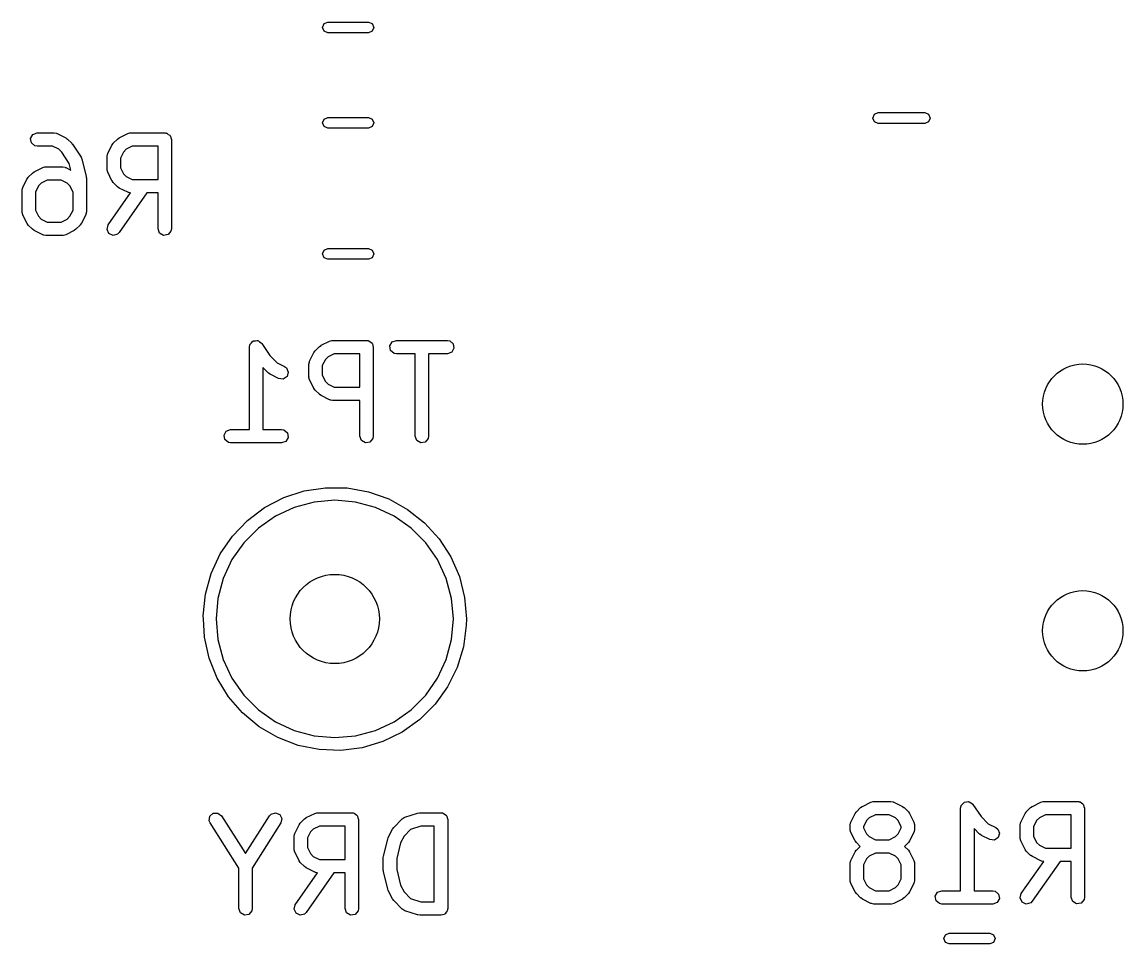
# Model space of a CAD drawing. Extents: x 88 to 116, y -225 to -45.
# Drawn here: x 89.71 to 102.05, y -79.08 to -68.75 of the extents above; entities that cross this region are included whole.
import ezdxf

# ---------------------------------------------------------------- set-up
doc = ezdxf.new("R2010")
doc.units = 0
doc.layers.add('BLACK', color=7, linetype='CONTINUOUS')

msp = doc.modelspace()

# ---------------------------------------------------------------- linework, layer by layer
at = {"layer": 'BLACK', "linetype": 'CONTINUOUS'}
for p, q in [((93.0814, -68.807), (93.099, -68.7646)), ((93.099, -68.8494), (93.0814, -68.807)), ((93.099, -68.7646), (93.1414, -68.747)), ((93.1414, -68.747), (93.5956, -68.747)), ((93.5956, -68.747), (93.638, -68.7646)), ((93.638, -68.7646), (93.6556, -68.807)), ((93.6556, -68.807), (93.638, -68.8494)), ((93.1414, -68.867), (93.099, -68.8494)), ((93.5956, -68.867), (93.1414, -68.867)), ((93.638, -68.8494), (93.5956, -68.867)), ((93.099, -69.8346), (93.1414, -69.817)), ((93.1414, -69.817), (93.5956, -69.817)), ((93.5956, -69.817), (93.638, -69.8346)), ((99.2467, -69.823), (99.2643, -69.7806)), ((99.2643, -69.7806), (99.3067, -69.763)), ((99.3067, -69.763), (99.8293, -69.763)), ((99.8293, -69.763), (99.8717, -69.7806)), ((99.8717, -69.7806), (99.8893, -69.823)), ((93.0814, -69.877), (93.099, -69.8346)), ((93.099, -69.9194), (93.0814, -69.877)), ((93.1414, -69.937), (93.099, -69.9194)), ((93.5956, -69.937), (93.1414, -69.937)), ((93.638, -69.9194), (93.5956, -69.937)), ((93.638, -69.8346), (93.6556, -69.877)), ((93.6556, -69.877), (93.638, -69.9194)), ((99.2643, -69.8654), (99.2467, -69.823)), ((99.3067, -69.883), (99.2643, -69.8654)), ((99.8293, -69.883), (99.3067, -69.883)), ((99.8717, -69.8654), (99.8293, -69.883)), ((99.8893, -69.823), (99.8717, -69.8654)), ((89.8102, -70.0514), (89.8358, -70.0069)), ((89.8191, -70.1019), (89.8102, -70.0514)), ((89.8358, -70.0069), (89.884, -69.9894)), ((89.884, -69.9894), (90.0745, -69.9894)), ((90.0745, -69.9894), (90.1002, -69.9939)), ((90.1002, -69.9939), (90.1036, -69.9968)), ((90.1036, -69.9968), (90.108, -69.9973)), ((90.108, -69.9973), (90.2033, -70.0449)), ((90.2033, -70.0449), (90.2213, -70.0583)), ((90.2213, -70.0583), (90.2228, -70.059)), ((90.2228, -70.059), (90.2704, -70.1066)), ((90.7358, -70.1066), (90.7834, -70.059)), ((90.7834, -70.059), (90.8017, -70.0461)), ((90.8017, -70.0461), (90.8029, -70.0449)), ((90.8029, -70.0449), (90.8981, -69.9973)), ((90.8981, -69.9973), (90.9231, -69.9899)), ((90.9231, -69.9899), (90.9274, -69.9909)), ((90.9274, -69.9909), (90.9316, -69.9894)), ((90.9316, -69.9894), (91.3126, -69.9894)), ((91.3126, -69.9894), (91.3223, -69.9911)), ((91.3223, -69.9911), (91.3256, -69.9905)), ((91.3256, -69.9905), (91.3285, -69.9922)), ((91.3285, -69.9922), (91.3382, -69.9939)), ((91.3382, -69.9939), (91.3532, -70.0064)), ((91.3532, -70.0064), (91.37, -70.0162)), ((91.37, -70.0162), (91.3724, -70.0225)), ((91.3724, -70.0225), (91.3775, -70.0269)), ((91.3775, -70.0269), (91.3809, -70.0461)), ((91.3809, -70.0461), (91.3876, -70.0644)), ((91.3876, -70.0644), (91.3876, -71.0644)), ((89.8584, -70.1349), (89.8191, -70.1019)), ((89.884, -70.1394), (89.8584, -70.1349)), ((90.0568, -70.1394), (89.884, -70.1394)), ((90.1253, -70.1736), (90.0568, -70.1394)), ((90.1591, -70.2074), (90.1253, -70.1736)), ((90.2704, -70.1066), (90.2769, -70.1159)), ((90.2769, -70.1159), (90.2798, -70.118)), ((90.2798, -70.118), (90.375, -70.2609)), ((90.6741, -70.2213), (90.7217, -70.1261)), ((90.7217, -70.1261), (90.7351, -70.1081)), ((90.7351, -70.1081), (90.7358, -70.1066)), ((90.8808, -70.1736), (90.8504, -70.204)), ((90.9493, -70.1394), (90.8808, -70.1736)), ((91.2376, -70.1394), (90.9493, -70.1394)), ((91.2376, -70.5132), (91.2376, -70.1394)), ((90.243, -70.3333), (90.1591, -70.2074)), ((90.375, -70.2609), (90.3851, -70.2839)), ((90.3851, -70.2839), (90.3854, -70.2843)), ((90.3854, -70.2843), (90.433, -70.4748)), ((90.6662, -70.2549), (90.6707, -70.2292)), ((90.6662, -70.3977), (90.6662, -70.2549)), ((90.6707, -70.2292), (90.6736, -70.2258)), ((90.6736, -70.2258), (90.6741, -70.2213)), ((90.8504, -70.204), (90.8162, -70.2726)), ((90.8162, -70.2726), (90.8162, -70.38)), ((89.831, -70.4399), (89.8494, -70.4271)), ((89.8494, -70.4271), (89.8505, -70.4259)), ((89.8505, -70.4259), (89.9457, -70.3783)), ((89.9457, -70.3783), (89.9707, -70.3708)), ((89.9707, -70.3708), (89.975, -70.3719)), ((89.975, -70.3719), (89.9793, -70.3703)), ((89.9793, -70.3703), (90.1697, -70.3703)), ((90.1697, -70.3703), (90.1954, -70.3749)), ((90.1954, -70.3749), (90.1988, -70.3777)), ((90.1988, -70.3777), (90.2033, -70.3783)), ((90.2033, -70.3783), (90.2615, -70.4074)), ((90.2615, -70.4074), (90.243, -70.3333)), ((90.6677, -70.4019), (90.6662, -70.3977)), ((90.6667, -70.4063), (90.6677, -70.4019)), ((90.6741, -70.4313), (90.6667, -70.4063)), ((90.7217, -70.5265), (90.6741, -70.4313)), ((90.8162, -70.38), (90.8504, -70.4485)), ((89.7217, -70.6023), (89.7693, -70.507)), ((89.7693, -70.507), (89.7827, -70.489)), ((89.7827, -70.489), (89.7834, -70.4875)), ((89.7834, -70.4875), (89.831, -70.4399)), ((89.9284, -70.5546), (89.898, -70.585)), ((89.997, -70.5203), (89.9284, -70.5546)), ((90.152, -70.5203), (89.997, -70.5203)), ((90.2205, -70.5546), (90.152, -70.5203)), ((90.251, -70.585), (90.2205, -70.5546)), ((90.433, -70.4748), (90.434, -70.4897)), ((90.434, -70.4897), (90.4352, -70.493)), ((90.4352, -70.493), (90.4352, -70.8739)), ((90.7229, -70.5276), (90.7217, -70.5265)), ((90.7358, -70.546), (90.7229, -70.5276)), ((90.7834, -70.5936), (90.7358, -70.546)), ((90.8504, -70.4485), (90.8808, -70.4789)), ((90.8808, -70.4789), (90.9493, -70.5132)), ((90.9493, -70.5132), (91.2376, -70.5132)), ((89.7138, -70.6358), (89.7183, -70.6102)), ((89.7138, -70.8739), (89.7138, -70.6358)), ((89.7183, -70.6102), (89.7212, -70.6067)), ((89.7212, -70.6067), (89.7217, -70.6023)), ((89.898, -70.585), (89.8638, -70.6535)), ((89.8638, -70.6535), (89.8638, -70.8562)), ((90.2852, -70.6535), (90.251, -70.585)), ((90.2852, -70.8562), (90.2852, -70.6535)), ((90.6797, -71.0214), (90.9306, -70.663)), ((90.7849, -70.5943), (90.7834, -70.5936)), ((90.8029, -70.6077), (90.7849, -70.5943)), ((91.1135, -70.6632), (90.8026, -71.1074)), ((90.8981, -70.6553), (90.8029, -70.6077)), ((90.9026, -70.6558), (90.8981, -70.6553)), ((90.906, -70.6587), (90.9026, -70.6558)), ((90.9306, -70.663), (90.906, -70.6587)), ((91.2376, -70.6632), (91.1135, -70.6632)), ((91.2376, -71.0644), (91.2376, -70.6632)), ((89.7153, -70.8781), (89.7138, -70.8739)), ((89.7143, -70.8825), (89.7153, -70.8781)), ((89.7217, -70.9074), (89.7143, -70.8825)), ((89.7693, -71.0027), (89.7217, -70.9074)), ((89.8638, -70.8562), (89.898, -70.9247)), ((89.898, -70.9247), (89.9284, -70.9551)), ((90.2205, -70.9551), (90.251, -70.9247)), ((90.251, -70.9247), (90.2852, -70.8562)), ((90.4273, -70.9074), (90.3797, -71.0027)), ((90.4278, -70.903), (90.4273, -70.9074)), ((90.4307, -70.8996), (90.4278, -70.903)), ((90.4352, -70.8739), (90.4307, -70.8996)), ((89.7705, -71.0038), (89.7693, -71.0027)), ((89.7834, -71.0222), (89.7705, -71.0038)), ((89.831, -71.0698), (89.7834, -71.0222)), ((89.9284, -70.9551), (89.997, -70.9894)), ((89.997, -70.9894), (90.152, -70.9894)), ((90.152, -70.9894), (90.2205, -70.9551)), ((90.3656, -71.0222), (90.318, -71.0698)), ((90.3663, -71.0207), (90.3656, -71.0222)), ((90.3797, -71.0027), (90.3663, -71.0207)), ((90.6665, -71.0709), (90.6797, -71.0214)), ((89.8325, -71.0705), (89.831, -71.0698)), ((89.8505, -71.0838), (89.8325, -71.0705)), ((89.9457, -71.1315), (89.8505, -71.0838)), ((89.9502, -71.132), (89.9457, -71.1315)), ((89.9536, -71.1349), (89.9502, -71.132)), ((89.9793, -71.1394), (89.9536, -71.1349)), ((90.1697, -71.1394), (89.9793, -71.1394)), ((90.174, -71.1378), (90.1697, -71.1394)), ((90.1783, -71.1389), (90.174, -71.1378)), ((90.2033, -71.1315), (90.1783, -71.1389)), ((90.2985, -71.0838), (90.2033, -71.1315)), ((90.2996, -71.0827), (90.2985, -71.0838)), ((90.318, -71.0698), (90.2996, -71.0827)), ((90.6881, -71.1174), (90.6665, -71.0709)), ((90.7346, -71.1391), (90.6881, -71.1174)), ((90.7842, -71.1258), (90.7346, -71.1391)), ((90.8026, -71.1074), (90.7842, -71.1258)), ((91.2551, -71.1126), (91.2376, -71.0644)), ((91.2996, -71.1382), (91.2551, -71.1126)), ((91.3501, -71.1293), (91.2996, -71.1382)), ((91.3831, -71.09), (91.3501, -71.1293)), ((91.3876, -71.0644), (91.3831, -71.09)), ((93.099, -71.3046), (93.1414, -71.287)), ((93.1414, -71.287), (93.5956, -71.287)), ((93.5956, -71.287), (93.638, -71.3046)), ((93.0814, -71.347), (93.099, -71.3046)), ((93.099, -71.3894), (93.0814, -71.347)), ((93.1414, -71.407), (93.099, -71.3894)), ((93.5956, -71.407), (93.1414, -71.407)), ((93.638, -71.3894), (93.5956, -71.407)), ((93.638, -71.3046), (93.6556, -71.347)), ((93.6556, -71.347), (93.638, -71.3894)), ((92.262, -72.3904), (92.2666, -72.3647)), ((92.262, -73.3154), (92.262, -72.3904)), ((92.2666, -72.3647), (92.2693, -72.3614)), ((92.2693, -72.3614), (92.2698, -72.3571)), ((92.2698, -72.3571), (92.2856, -72.3421)), ((92.2856, -72.3421), (92.2995, -72.3254)), ((92.2995, -72.3254), (92.3038, -72.3247)), ((92.3038, -72.3247), (92.3069, -72.3217)), ((92.3069, -72.3217), (92.3286, -72.3203)), ((92.3286, -72.3203), (92.3501, -72.3165)), ((92.3501, -72.3165), (92.3538, -72.3187)), ((92.3538, -72.3187), (92.3581, -72.3184)), ((92.3581, -72.3184), (92.3756, -72.3313)), ((92.3756, -72.3313), (92.3945, -72.3422)), ((92.3945, -72.3422), (92.396, -72.3462)), ((92.396, -72.3462), (92.3995, -72.3488)), ((92.3995, -72.3488), (92.4906, -72.4855)), ((92.9983, -72.4326), (93.0459, -72.385)), ((93.0459, -72.385), (93.0643, -72.3721)), ((93.0643, -72.3721), (93.0654, -72.3709)), ((93.0654, -72.3709), (93.1606, -72.3233)), ((93.1606, -72.3233), (93.1856, -72.3159)), ((93.1856, -72.3159), (93.19, -72.3169)), ((93.19, -72.3169), (93.1942, -72.3154)), ((93.1942, -72.3154), (93.5751, -72.3154)), ((93.5751, -72.3154), (93.5849, -72.3171)), ((93.5849, -72.3171), (93.5882, -72.3165)), ((93.5882, -72.3165), (93.5911, -72.3182)), ((93.5911, -72.3182), (93.6008, -72.3199)), ((93.6008, -72.3199), (93.6157, -72.3324)), ((93.6157, -72.3324), (93.6326, -72.3422)), ((93.6326, -72.3422), (93.6349, -72.3485)), ((93.6349, -72.3485), (93.6401, -72.3529)), ((93.6401, -72.3529), (93.6435, -72.3721)), ((93.6435, -72.3721), (93.6501, -72.3904)), ((93.6501, -72.3904), (93.6501, -73.3904)), ((93.8346, -72.3774), (93.8603, -72.3329)), ((93.8435, -72.4279), (93.8346, -72.3774)), ((93.8603, -72.3329), (93.9085, -72.3154)), ((93.9085, -72.3154), (94.4799, -72.3154)), ((94.4799, -72.3154), (94.5056, -72.3199)), ((94.5056, -72.3199), (94.5449, -72.3529)), ((94.5538, -72.4034), (94.5281, -72.4478)), ((94.5449, -72.3529), (94.5538, -72.4034)), ((92.4906, -72.4855), (92.572, -72.5668)), ((92.9366, -72.5473), (92.9843, -72.4521)), ((92.9843, -72.4521), (92.9976, -72.4341)), ((92.9976, -72.4341), (92.9983, -72.4326)), ((93.113, -72.53), (93.0787, -72.5986)), ((93.1434, -72.4996), (93.113, -72.53)), ((93.2119, -72.4654), (93.1434, -72.4996)), ((93.5001, -72.4654), (93.2119, -72.4654)), ((93.5001, -72.8392), (93.5001, -72.4654)), ((93.8828, -72.4609), (93.8435, -72.4279)), ((93.9085, -72.4654), (93.8828, -72.4609)), ((94.1192, -72.4654), (93.9085, -72.4654)), ((94.1192, -73.3904), (94.1192, -72.4654)), ((94.4799, -72.4654), (94.2692, -72.4654)), ((94.2692, -72.4654), (94.2692, -73.3904)), ((94.5281, -72.4478), (94.4799, -72.4654)), ((92.4745, -72.6815), (92.412, -72.6191)), ((92.412, -72.6191), (92.412, -73.3154)), ((92.572, -72.5668), (92.6563, -72.609)), ((92.6563, -72.609), (92.6772, -72.6245)), ((92.6772, -72.6245), (92.6976, -72.6716)), ((92.9287, -72.5809), (92.9332, -72.5552)), ((92.9287, -72.7237), (92.9287, -72.5809)), ((92.9332, -72.5552), (92.9361, -72.5518)), ((92.9361, -72.5518), (92.9366, -72.5473)), ((93.0787, -72.5986), (93.0787, -72.706)), ((92.476, -72.6822), (92.4745, -72.6815)), ((92.494, -72.6956), (92.476, -72.6822)), ((92.5892, -72.7432), (92.494, -72.6956)), ((92.6402, -72.749), (92.5892, -72.7432)), ((92.683, -72.7208), (92.6402, -72.749)), ((92.6976, -72.6716), (92.683, -72.7208)), ((92.9302, -72.7279), (92.9287, -72.7237)), ((92.9292, -72.7323), (92.9302, -72.7279)), ((92.9366, -72.7573), (92.9292, -72.7323)), ((92.9843, -72.8525), (92.9366, -72.7573)), ((93.0787, -72.706), (93.113, -72.7745)), ((93.113, -72.7745), (93.1434, -72.8049)), ((92.9854, -72.8536), (92.9843, -72.8525)), ((92.9983, -72.872), (92.9854, -72.8536)), ((93.0459, -72.9196), (92.9983, -72.872)), ((93.1434, -72.8049), (93.2119, -72.8392)), ((93.2119, -72.8392), (93.5001, -72.8392)), ((93.0474, -72.9203), (93.0459, -72.9196)), ((93.0654, -72.9337), (93.0474, -72.9203)), ((93.1606, -72.9813), (93.0654, -72.9337)), ((93.1651, -72.9818), (93.1606, -72.9813)), ((93.1685, -72.9847), (93.1651, -72.9818)), ((93.1942, -72.9892), (93.1685, -72.9847)), ((93.5001, -72.9892), (93.1942, -72.9892)), ((93.5001, -73.3904), (93.5001, -72.9892)), ((91.9775, -73.3774), (92.0031, -73.3329)), ((91.9864, -73.4279), (91.9775, -73.3774)), ((92.0031, -73.3329), (92.0513, -73.3154)), ((92.0513, -73.3154), (92.262, -73.3154)), ((92.412, -73.3154), (92.6228, -73.3154)), ((92.6228, -73.3154), (92.6484, -73.3199)), ((92.6484, -73.3199), (92.6877, -73.3529)), ((92.6877, -73.3529), (92.6966, -73.4034)), ((93.5177, -73.4386), (93.5001, -73.3904)), ((93.6501, -73.3904), (93.6456, -73.416)), ((94.1367, -73.4386), (94.1192, -73.3904)), ((94.2692, -73.3904), (94.2647, -73.416)), ((92.0257, -73.4609), (91.9864, -73.4279)), ((92.0513, -73.4654), (92.0257, -73.4609)), ((92.6228, -73.4654), (92.0513, -73.4654)), ((92.671, -73.4478), (92.6228, -73.4654)), ((92.6966, -73.4034), (92.671, -73.4478)), ((93.5621, -73.4642), (93.5177, -73.4386)), ((93.6126, -73.4553), (93.5621, -73.4642)), ((93.6456, -73.416), (93.6126, -73.4553)), ((94.1812, -73.4642), (94.1367, -73.4386)), ((94.2317, -73.4553), (94.1812, -73.4642)), ((94.2647, -73.416), (94.2317, -73.4553)), ((92.6464, -74.0783), (92.8762, -74.0032)), ((92.8762, -74.0032), (93.1151, -73.9666)), ((93.1151, -73.9666), (93.3568, -73.9695)), ((93.3568, -73.9695), (93.5948, -74.0119)), ((93.5948, -74.0119), (93.8226, -74.0926)), ((92.432, -74.1899), (92.6464, -74.0783)), ((92.987, -74.1281), (92.7631, -74.1882)), ((93.218, -74.1079), (92.987, -74.1281)), ((93.449, -74.1281), (93.218, -74.1079)), ((93.6729, -74.1882), (93.449, -74.1281)), ((93.8226, -74.0926), (94.0343, -74.2094)), ((92.2387, -74.335), (92.432, -74.1899)), ((92.7631, -74.1882), (92.553, -74.2861)), ((93.883, -74.2861), (93.6729, -74.1882)), ((94.0343, -74.2094), (94.2239, -74.3593)), ((92.0717, -74.5098), (92.2387, -74.335)), ((92.553, -74.2861), (92.3631, -74.4191)), ((94.0729, -74.4191), (93.883, -74.2861)), ((94.2239, -74.3593), (94.3866, -74.538)), ((91.9355, -74.7094), (92.0717, -74.5098)), ((92.3631, -74.4191), (92.1991, -74.5831)), ((94.2369, -74.5831), (94.0729, -74.4191)), ((92.1991, -74.5831), (92.0661, -74.773)), ((94.3699, -74.773), (94.2369, -74.5831)), ((94.3866, -74.538), (94.5179, -74.741)), ((91.8337, -74.9287), (91.9355, -74.7094)), ((94.5179, -74.741), (94.6143, -74.9627)), ((92.0661, -74.773), (91.9682, -74.9831)), ((94.4678, -74.9831), (94.3699, -74.773)), ((91.7691, -75.1616), (91.8337, -74.9287)), ((91.9682, -74.9831), (91.9081, -75.207)), ((94.5279, -75.207), (94.4678, -74.9831)), ((94.6143, -74.9627), (94.6732, -75.1971)), ((91.7434, -75.402), (91.7691, -75.1616)), ((91.9081, -75.207), (91.8879, -75.438)), ((94.5481, -75.438), (94.5279, -75.207)), ((94.6732, -75.1971), (94.693, -75.438)), ((91.7455, -75.438), (91.7434, -75.402)), ((91.7574, -75.6433), (91.7455, -75.438)), ((91.8879, -75.438), (91.9081, -75.669)), ((94.5279, -75.669), (94.5481, -75.438)), ((94.693, -75.438), (94.6912, -75.5101)), ((94.6912, -75.5101), (94.6597, -75.7497)), ((91.8105, -75.8791), (91.7574, -75.6433)), ((91.9081, -75.669), (91.9682, -75.8929)), ((94.4678, -75.8929), (94.5279, -75.669)), ((94.6597, -75.7497), (94.5894, -75.981)), ((91.9014, -76.103), (91.8105, -75.8791)), ((91.9682, -75.8929), (92.0661, -76.103)), ((94.3699, -76.103), (94.4678, -75.8929)), ((94.5894, -75.981), (94.4823, -76.1977)), ((92.0277, -76.3091), (91.9014, -76.103)), ((92.0661, -76.103), (92.1991, -76.2929)), ((94.2369, -76.2929), (94.3699, -76.103)), ((94.4823, -76.1977), (94.3413, -76.394)), ((92.186, -76.4918), (92.0277, -76.3091)), ((92.1991, -76.2929), (92.3631, -76.4569)), ((94.0729, -76.4569), (94.2369, -76.2929)), ((92.3631, -76.4569), (92.553, -76.5899)), ((93.883, -76.5899), (94.0729, -76.4569)), ((94.3413, -76.394), (94.17, -76.5646)), ((92.372, -76.6462), (92.186, -76.4918)), ((92.553, -76.5899), (92.7631, -76.6878)), ((93.6729, -76.6878), (93.883, -76.5899)), ((94.17, -76.5646), (93.9733, -76.705)), ((92.5807, -76.7682), (92.372, -76.6462)), ((92.7631, -76.6878), (92.987, -76.7479)), ((93.449, -76.7479), (93.6729, -76.6878)), ((93.9733, -76.705), (93.7562, -76.8113)), ((92.8065, -76.8544), (92.5807, -76.7682)), ((93.0434, -76.9026), (92.8065, -76.8544)), ((92.987, -76.7479), (93.218, -76.7681)), ((93.218, -76.7681), (93.449, -76.7479)), ((93.7562, -76.8113), (93.5247, -76.8808)), ((93.2849, -76.9115), (93.0434, -76.9026)), ((93.5247, -76.8808), (93.2849, -76.9115)), ((99.0627, -77.6006), (99.1103, -77.553)), ((99.1103, -77.553), (99.1287, -77.5401)), ((99.1287, -77.5401), (99.1298, -77.5389)), ((99.1298, -77.5389), (99.225, -77.4913)), ((99.225, -77.4913), (99.25, -77.4839)), ((99.25, -77.4839), (99.2544, -77.4849)), ((99.2544, -77.4849), (99.2586, -77.4834)), ((99.2586, -77.4834), (99.449, -77.4834)), ((99.449, -77.4834), (99.4747, -77.4879)), ((99.4747, -77.4879), (99.4781, -77.4908)), ((99.4781, -77.4908), (99.4826, -77.4913)), ((99.4826, -77.4913), (99.5778, -77.5389)), ((99.5778, -77.5389), (99.5958, -77.5523)), ((99.5958, -77.5523), (99.5973, -77.553)), ((99.5973, -77.553), (99.6449, -77.6006)), ((100.231, -77.5584), (100.236, -77.5327)), ((100.231, -78.4834), (100.231, -77.5584)), ((100.236, -77.5327), (100.238, -77.5294)), ((100.238, -77.5294), (100.239, -77.5251)), ((100.239, -77.5251), (100.255, -77.5101)), ((100.255, -77.5101), (100.269, -77.4934)), ((100.269, -77.4934), (100.273, -77.4927)), ((100.273, -77.4927), (100.276, -77.4897)), ((100.276, -77.4897), (100.298, -77.4883)), ((100.298, -77.4883), (100.319, -77.4845)), ((100.319, -77.4845), (100.323, -77.4867)), ((100.323, -77.4867), (100.327, -77.4864)), ((100.327, -77.4864), (100.345, -77.4993)), ((100.345, -77.4993), (100.364, -77.5102)), ((100.364, -77.5102), (100.365, -77.5142)), ((100.365, -77.5142), (100.369, -77.5168)), ((100.369, -77.5168), (100.46, -77.6535)), ((100.967, -77.6006), (101.015, -77.553)), ((101.015, -77.553), (101.033, -77.5401)), ((101.033, -77.5401), (101.035, -77.5389)), ((101.035, -77.5389), (101.13, -77.4913)), ((101.13, -77.4913), (101.155, -77.4839)), ((101.155, -77.4839), (101.159, -77.4849)), ((101.159, -77.4849), (101.163, -77.4834)), ((101.163, -77.4834), (101.544, -77.4834)), ((101.544, -77.4834), (101.554, -77.4851)), ((101.554, -77.4851), (101.557, -77.4845)), ((101.557, -77.4845), (101.56, -77.4862)), ((101.56, -77.4862), (101.57, -77.4879)), ((101.57, -77.4879), (101.585, -77.5004)), ((101.585, -77.5004), (101.602, -77.5102)), ((101.602, -77.5102), (101.604, -77.5165)), ((101.604, -77.5165), (101.609, -77.5209)), ((101.609, -77.5209), (101.613, -77.5401)), ((101.613, -77.5401), (101.619, -77.5584)), ((101.619, -77.5584), (101.619, -78.5584)), ((91.8114, -77.7006), (91.8182, -77.6497)), ((91.8214, -77.7246), (91.8114, -77.7006)), ((91.8182, -77.6497), (91.856, -77.6151)), ((91.856, -77.6151), (91.9073, -77.6129)), ((91.9073, -77.6129), (91.9479, -77.6441)), ((91.9479, -77.6441), (92.218, -78.0685)), ((92.218, -78.0685), (92.4881, -77.6441)), ((92.4881, -77.6441), (92.5056, -77.6249)), ((92.5056, -77.6249), (92.5546, -77.6094)), ((92.5546, -77.6094), (92.602, -77.6291)), ((92.602, -77.6291), (92.6257, -77.6746)), ((92.6257, -77.6746), (92.6146, -77.7246)), ((92.8316, -77.7266), (92.8793, -77.679)), ((92.8793, -77.679), (92.8976, -77.6661)), ((92.8976, -77.6661), (92.8987, -77.6649)), ((92.8987, -77.6649), (92.994, -77.6173)), ((92.994, -77.6173), (93.0189, -77.6099)), ((93.0189, -77.6099), (93.0233, -77.6109)), ((93.0233, -77.6109), (93.0275, -77.6094)), ((93.0275, -77.6094), (93.4085, -77.6094)), ((93.4085, -77.6094), (93.4182, -77.6111)), ((93.4182, -77.6111), (93.4215, -77.6105)), ((93.4215, -77.6105), (93.4244, -77.6122)), ((93.4244, -77.6122), (93.4341, -77.6139)), ((93.4341, -77.6139), (93.4491, -77.6264)), ((93.4491, -77.6264), (93.4659, -77.6362)), ((93.4659, -77.6362), (93.4682, -77.6425)), ((93.4682, -77.6425), (93.4734, -77.6469)), ((93.4734, -77.6469), (93.4768, -77.6661)), ((93.4768, -77.6661), (93.4835, -77.6844)), ((93.4835, -77.6844), (93.4835, -78.6844)), ((93.8793, -77.7742), (93.9745, -77.679)), ((93.9745, -77.679), (93.9958, -77.664)), ((93.9958, -77.664), (94.0003, -77.6636)), ((94.0003, -77.6636), (94.0038, -77.6608)), ((94.0038, -77.6608), (94.1467, -77.6132)), ((94.1467, -77.6132), (94.1688, -77.6099)), ((94.1688, -77.6099), (94.1704, -77.6094)), ((94.1704, -77.6094), (94.4085, -77.6094)), ((94.4085, -77.6094), (94.4182, -77.6111)), ((94.4182, -77.6111), (94.4215, -77.6105)), ((94.4215, -77.6105), (94.4244, -77.6122)), ((94.4244, -77.6122), (94.4341, -77.6139)), ((94.4341, -77.6139), (94.4491, -77.6264)), ((94.4491, -77.6264), (94.4659, -77.6362)), ((94.4659, -77.6362), (94.4682, -77.6425)), ((94.4682, -77.6425), (94.4734, -77.6469)), ((94.4734, -77.6469), (94.4768, -77.6661)), ((94.4768, -77.6661), (94.4835, -77.6844)), ((94.4835, -77.6844), (94.4835, -78.6844)), ((99.0005, -77.7198), (99.001, -77.7153)), ((99.001, -77.7153), (99.0486, -77.6201)), ((99.0486, -77.6201), (99.062, -77.6021)), ((99.062, -77.6021), (99.0627, -77.6006)), ((99.1774, -77.698), (99.1431, -77.7666)), ((99.2078, -77.6676), (99.1774, -77.698)), ((99.2763, -77.6334), (99.2078, -77.6676)), ((99.4313, -77.6334), (99.2763, -77.6334)), ((99.4999, -77.6676), (99.4313, -77.6334)), ((99.5303, -77.698), (99.4999, -77.6676)), ((99.5645, -77.7666), (99.5303, -77.698)), ((99.6449, -77.6006), (99.6578, -77.619)), ((99.6578, -77.619), (99.659, -77.6201)), ((99.659, -77.6201), (99.7066, -77.7153)), ((99.7066, -77.7153), (99.714, -77.7403)), ((100.46, -77.6535), (100.541, -77.7348)), ((100.905, -77.7198), (100.906, -77.7153)), ((100.906, -77.7153), (100.953, -77.6201)), ((100.953, -77.6201), (100.967, -77.6021)), ((100.967, -77.6021), (100.967, -77.6006)), ((101.082, -77.698), (101.048, -77.7666)), ((101.113, -77.6676), (101.082, -77.698)), ((101.181, -77.6334), (101.113, -77.6676)), ((101.469, -77.6334), (101.181, -77.6334)), ((101.469, -78.0072), (101.469, -77.6334)), ((92.143, -78.23), (91.8214, -77.7246)), ((92.6146, -77.7246), (92.293, -78.23)), ((92.7695, -77.8458), (92.77, -77.8413)), ((92.77, -77.8413), (92.8176, -77.7461)), ((92.8176, -77.7461), (92.8309, -77.7281)), ((92.8309, -77.7281), (92.8316, -77.7266)), ((92.9463, -77.824), (92.912, -77.8926)), ((92.9767, -77.7936), (92.9463, -77.824)), ((93.0452, -77.7594), (92.9767, -77.7936)), ((93.3335, -77.7594), (93.0452, -77.7594)), ((93.3335, -78.1332), (93.3335, -77.7594)), ((93.8176, -77.8889), (93.8652, -77.7937)), ((93.8652, -77.7937), (93.8786, -77.7757)), ((93.8786, -77.7757), (93.8793, -77.7742)), ((94.068, -77.7976), (93.9939, -77.8717)), ((94.1826, -77.7594), (94.068, -77.7976)), ((94.3335, -77.7594), (94.1826, -77.7594)), ((94.3335, -78.6094), (94.3335, -77.7594)), ((98.9931, -77.7489), (98.9976, -77.7232)), ((98.9931, -77.7965), (98.9931, -77.7489)), ((98.9946, -77.8007), (98.9931, -77.7965)), ((98.9936, -77.805), (98.9946, -77.8007)), ((99.001, -77.83), (98.9936, -77.805)), ((98.9976, -77.7232), (99.0005, -77.7198)), ((99.0486, -77.9253), (99.001, -77.83)), ((99.1431, -77.7666), (99.1431, -77.7788)), ((99.1431, -77.7788), (99.1774, -77.8473)), ((99.5303, -77.8473), (99.5645, -77.7788)), ((99.5645, -77.7788), (99.5645, -77.7666)), ((99.7066, -77.83), (99.659, -77.9253)), ((99.7071, -77.8256), (99.7066, -77.83)), ((99.71, -77.8221), (99.7071, -77.8256)), ((99.7145, -77.7965), (99.71, -77.8221)), ((99.714, -77.7403), (99.713, -77.7446)), ((99.713, -77.7446), (99.7145, -77.7489)), ((99.7145, -77.7489), (99.7145, -77.7965)), ((100.444, -77.8495), (100.381, -77.7871)), ((100.381, -77.7871), (100.381, -78.4834)), ((100.541, -77.7348), (100.625, -77.777)), ((100.625, -77.777), (100.646, -77.7925)), ((100.646, -77.7925), (100.667, -77.8396)), ((100.667, -77.8396), (100.652, -77.8888)), ((100.898, -77.7489), (100.902, -77.7232)), ((100.898, -77.8917), (100.898, -77.7489)), ((100.902, -77.7232), (100.905, -77.7198)), ((101.048, -77.7666), (101.048, -77.874)), ((92.762, -77.8749), (92.7666, -77.8492)), ((92.762, -78.0177), (92.762, -77.8749)), ((92.7666, -77.8492), (92.7695, -77.8458)), ((92.912, -77.8926), (92.912, -78)), ((93.7643, -78.0948), (93.8119, -77.9043)), ((93.8119, -77.9043), (93.8172, -77.8925)), ((93.8172, -77.8925), (93.8176, -77.8889)), ((93.9554, -77.9487), (93.912, -78.1222)), ((93.9939, -77.8717), (93.9554, -77.9487)), ((99.0498, -77.9264), (99.0486, -77.9253)), ((99.0627, -77.9447), (99.0498, -77.9264)), ((99.1049, -77.987), (99.0627, -77.9447)), ((99.1774, -77.8473), (99.2078, -77.8777)), ((99.2078, -77.8777), (99.2763, -77.912)), ((99.2763, -77.912), (99.4313, -77.912)), ((99.4313, -77.912), (99.4999, -77.8777)), ((99.4999, -77.8777), (99.5303, -77.8473)), ((99.6449, -77.9447), (99.6027, -77.987)), ((99.6456, -77.9433), (99.6449, -77.9447)), ((99.659, -77.9253), (99.6456, -77.9433)), ((100.445, -77.8502), (100.444, -77.8495)), ((100.463, -77.8636), (100.445, -77.8502)), ((100.558, -77.9112), (100.463, -77.8636)), ((100.609, -77.917), (100.558, -77.9112)), ((100.652, -77.8888), (100.609, -77.917)), ((100.899, -77.8959), (100.898, -77.8917)), ((100.898, -77.9003), (100.899, -77.8959)), ((100.906, -77.9253), (100.898, -77.9003)), ((100.953, -78.0205), (100.906, -77.9253)), ((101.048, -77.874), (101.082, -77.9425)), ((101.082, -77.9425), (101.113, -77.9729)), ((92.7636, -78.0219), (92.762, -78.0177)), ((92.7625, -78.0263), (92.7636, -78.0219)), ((92.77, -78.0513), (92.7625, -78.0263)), ((92.8176, -78.1465), (92.77, -78.0513)), ((92.912, -78), (92.9463, -78.0685)), ((92.9463, -78.0685), (92.9767, -78.0989)), ((99.001, -78.1439), (99.0486, -78.0486)), ((99.0486, -78.0486), (99.062, -78.0306)), ((99.062, -78.0306), (99.0627, -78.0292)), ((99.0627, -78.0292), (99.1049, -77.987)), ((99.2763, -78.062), (99.2078, -78.0962)), ((99.4313, -78.062), (99.2763, -78.062)), ((99.4999, -78.0962), (99.4313, -78.062)), ((99.6027, -77.987), (99.6449, -78.0292)), ((99.6449, -78.0292), (99.6578, -78.0475)), ((99.6578, -78.0475), (99.659, -78.0486)), ((99.659, -78.0486), (99.7066, -78.1439)), ((100.955, -78.0216), (100.953, -78.0205)), ((100.967, -78.04), (100.955, -78.0216)), ((101.015, -78.0876), (100.967, -78.04)), ((101.017, -78.0883), (101.015, -78.0876)), ((101.113, -77.9729), (101.181, -78.0072)), ((101.181, -78.0072), (101.469, -78.0072)), ((92.8188, -78.1476), (92.8176, -78.1465)), ((92.8316, -78.166), (92.8188, -78.1476)), ((92.8793, -78.2136), (92.8316, -78.166)), ((92.9767, -78.0989), (93.0452, -78.1332)), ((93.0452, -78.1332), (93.3335, -78.1332)), ((93.762, -78.113), (93.7646, -78.0982)), ((93.762, -78.2558), (93.762, -78.113)), ((93.7646, -78.0982), (93.7643, -78.0948)), ((93.912, -78.1222), (93.912, -78.2466)), ((98.9931, -78.1774), (98.9976, -78.1518)), ((98.9931, -78.3679), (98.9931, -78.1774)), ((98.9976, -78.1518), (99.0005, -78.1483)), ((99.0005, -78.1483), (99.001, -78.1439)), ((99.1774, -78.1266), (99.1431, -78.1951)), ((99.1431, -78.1951), (99.1431, -78.3502)), ((99.2078, -78.0962), (99.1774, -78.1266)), ((99.5303, -78.1266), (99.4999, -78.0962)), ((99.5645, -78.1951), (99.5303, -78.1266)), ((99.5645, -78.3502), (99.5645, -78.1951)), ((99.7066, -78.1439), (99.714, -78.1689)), ((99.714, -78.1689), (99.713, -78.1732)), ((99.713, -78.1732), (99.7145, -78.1774)), ((99.7145, -78.1774), (99.7145, -78.3679)), ((100.911, -78.5154), (101.162, -78.157)), ((101.035, -78.1017), (101.017, -78.0883)), ((101.345, -78.1572), (101.034, -78.6014)), ((101.13, -78.1493), (101.035, -78.1017)), ((101.134, -78.1498), (101.13, -78.1493)), ((101.138, -78.1527), (101.134, -78.1498)), ((101.162, -78.157), (101.138, -78.1527)), ((101.469, -78.1572), (101.345, -78.1572)), ((101.469, -78.5584), (101.469, -78.1572)), ((92.143, -78.6844), (92.143, -78.23)), ((92.293, -78.23), (92.293, -78.6844)), ((92.7756, -78.6414), (93.0265, -78.283)), ((92.8807, -78.2143), (92.8793, -78.2136)), ((92.8987, -78.2277), (92.8807, -78.2143)), ((93.2094, -78.2832), (92.8985, -78.7274)), ((92.994, -78.2753), (92.8987, -78.2277)), ((92.9984, -78.2758), (92.994, -78.2753)), ((93.0019, -78.2787), (92.9984, -78.2758)), ((93.0265, -78.283), (93.0019, -78.2787)), ((93.3335, -78.2832), (93.2094, -78.2832)), ((93.3335, -78.6844), (93.3335, -78.2832)), ((93.7632, -78.2591), (93.762, -78.2558)), ((93.7643, -78.274), (93.7632, -78.2591)), ((93.8119, -78.4645), (93.7643, -78.274)), ((93.912, -78.2466), (93.9554, -78.4201)), ((93.9554, -78.4201), (93.9939, -78.4971)), ((98.9946, -78.3721), (98.9931, -78.3679)), ((98.9936, -78.3765), (98.9946, -78.3721)), ((99.001, -78.4014), (98.9936, -78.3765)), ((99.0486, -78.4967), (99.001, -78.4014)), ((99.1431, -78.3502), (99.1774, -78.4187)), ((99.1774, -78.4187), (99.2078, -78.4491)), ((99.2078, -78.4491), (99.2763, -78.4834)), ((99.4313, -78.4834), (99.4999, -78.4491)), ((99.4999, -78.4491), (99.5303, -78.4187)), ((99.5303, -78.4187), (99.5645, -78.3502)), ((99.7066, -78.4014), (99.659, -78.4967)), ((99.7071, -78.397), (99.7066, -78.4014)), ((99.71, -78.3936), (99.7071, -78.397)), ((99.7145, -78.3679), (99.71, -78.3936)), ((93.8139, -78.4674), (93.8119, -78.4645)), ((93.8176, -78.4798), (93.8139, -78.4674)), ((93.8652, -78.5751), (93.8176, -78.4798)), ((93.8664, -78.5762), (93.8652, -78.5751)), ((93.8793, -78.5946), (93.8664, -78.5762)), ((93.9939, -78.4971), (94.068, -78.5712)), ((94.068, -78.5712), (94.1825, -78.6094)), ((99.0498, -78.4978), (99.0486, -78.4967)), ((99.0627, -78.5162), (99.0498, -78.4978)), ((99.1103, -78.5638), (99.0627, -78.5162)), ((99.1118, -78.5645), (99.1103, -78.5638)), ((99.1298, -78.5778), (99.1118, -78.5645)), ((99.225, -78.6255), (99.1298, -78.5778)), ((99.2763, -78.4834), (99.4313, -78.4834)), ((99.5778, -78.5778), (99.4826, -78.6255)), ((99.579, -78.5767), (99.5778, -78.5778)), ((99.5973, -78.5638), (99.579, -78.5767)), ((99.6449, -78.5162), (99.5973, -78.5638)), ((99.6456, -78.5147), (99.6449, -78.5162)), ((99.659, -78.4967), (99.6456, -78.5147)), ((99.9466, -78.5454), (99.9723, -78.5009)), ((99.9555, -78.5959), (99.9466, -78.5454)), ((99.9723, -78.5009), (100.02, -78.4834)), ((100.02, -78.4834), (100.231, -78.4834)), ((100.381, -78.4834), (100.592, -78.4834)), ((100.592, -78.4834), (100.618, -78.4879)), ((100.618, -78.4879), (100.657, -78.5209)), ((100.666, -78.5714), (100.64, -78.6158)), ((100.657, -78.5209), (100.666, -78.5714)), ((100.898, -78.5649), (100.911, -78.5154)), ((100.92, -78.6114), (100.898, -78.5649)), ((101.487, -78.6066), (101.469, -78.5584)), ((101.619, -78.5584), (101.615, -78.584)), ((92.1605, -78.7326), (92.143, -78.6844)), ((92.293, -78.6844), (92.2885, -78.71)), ((92.7623, -78.6909), (92.7756, -78.6414)), ((92.784, -78.7374), (92.7623, -78.6909)), ((93.351, -78.7326), (93.3335, -78.6844)), ((93.4835, -78.6844), (93.479, -78.71)), ((93.9745, -78.6898), (93.8793, -78.5946)), ((93.9786, -78.6917), (93.9745, -78.6898)), ((93.9809, -78.6955), (93.9786, -78.6917)), ((94.0038, -78.7079), (93.9809, -78.6955)), ((94.1825, -78.6094), (94.3335, -78.6094)), ((94.4807, -78.7003), (94.479, -78.71)), ((94.4823, -78.6974), (94.4807, -78.7003)), ((94.4835, -78.6844), (94.4818, -78.6941)), ((94.4818, -78.6941), (94.4823, -78.6974)), ((99.2295, -78.626), (99.225, -78.6255)), ((99.2329, -78.6289), (99.2295, -78.626)), ((99.2586, -78.6334), (99.2329, -78.6289)), ((99.449, -78.6334), (99.2586, -78.6334)), ((99.4533, -78.6318), (99.449, -78.6334)), ((99.4576, -78.6329), (99.4533, -78.6318)), ((99.4826, -78.6255), (99.4576, -78.6329)), ((99.9948, -78.6289), (99.9555, -78.5959)), ((100.02, -78.6334), (99.9948, -78.6289)), ((100.592, -78.6334), (100.02, -78.6334)), ((100.64, -78.6158), (100.592, -78.6334)), ((100.966, -78.6331), (100.92, -78.6114)), ((101.016, -78.6198), (100.966, -78.6331)), ((101.034, -78.6014), (101.016, -78.6198)), ((101.531, -78.6322), (101.487, -78.6066)), ((101.582, -78.6233), (101.531, -78.6322)), ((101.615, -78.584), (101.582, -78.6233)), ((92.205, -78.7582), (92.1605, -78.7326)), ((92.2555, -78.7493), (92.205, -78.7582)), ((92.2885, -78.71), (92.2555, -78.7493)), ((92.8305, -78.7591), (92.784, -78.7374)), ((92.8801, -78.7458), (92.8305, -78.7591)), ((92.8985, -78.7274), (92.8801, -78.7458)), ((93.3955, -78.7582), (93.351, -78.7326)), ((93.446, -78.7493), (93.3955, -78.7582)), ((93.479, -78.71), (93.446, -78.7493)), ((94.1467, -78.7555), (94.0038, -78.7079)), ((94.1483, -78.7555), (94.1467, -78.7555)), ((94.1704, -78.7594), (94.1483, -78.7555)), ((94.4085, -78.7594), (94.1704, -78.7594)), ((94.4268, -78.7527), (94.4085, -78.7594)), ((94.446, -78.7493), (94.4268, -78.7527)), ((94.4503, -78.7441), (94.446, -78.7493)), ((94.4567, -78.7418), (94.4503, -78.7441)), ((94.4664, -78.725), (94.4567, -78.7418)), ((94.479, -78.71), (94.4664, -78.725)), ((100.043, -79.021), (100.061, -78.9786)), ((100.061, -79.0634), (100.043, -79.021)), ((100.061, -78.9786), (100.103, -78.961)), ((100.103, -79.081), (100.061, -79.0634)), ((100.103, -78.961), (100.557, -78.961)), ((100.557, -78.961), (100.599, -78.9786)), ((100.599, -79.0634), (100.557, -79.081)), ((100.599, -78.9786), (100.617, -79.021)), ((100.617, -79.021), (100.599, -79.0634)), ((100.557, -79.081), (100.103, -79.081))]:
    msp.add_line(p, q, dxfattribs=at)
at = {"layer": 'BLACK'}
for centre, radius in [((101.6, -73.03), 0.45), ((93.218, -75.438), 0.5), ((101.6, -75.57), 0.45)]:
    msp.add_circle(centre, radius, dxfattribs=at)

doc.saveas('drawing.dxf')
